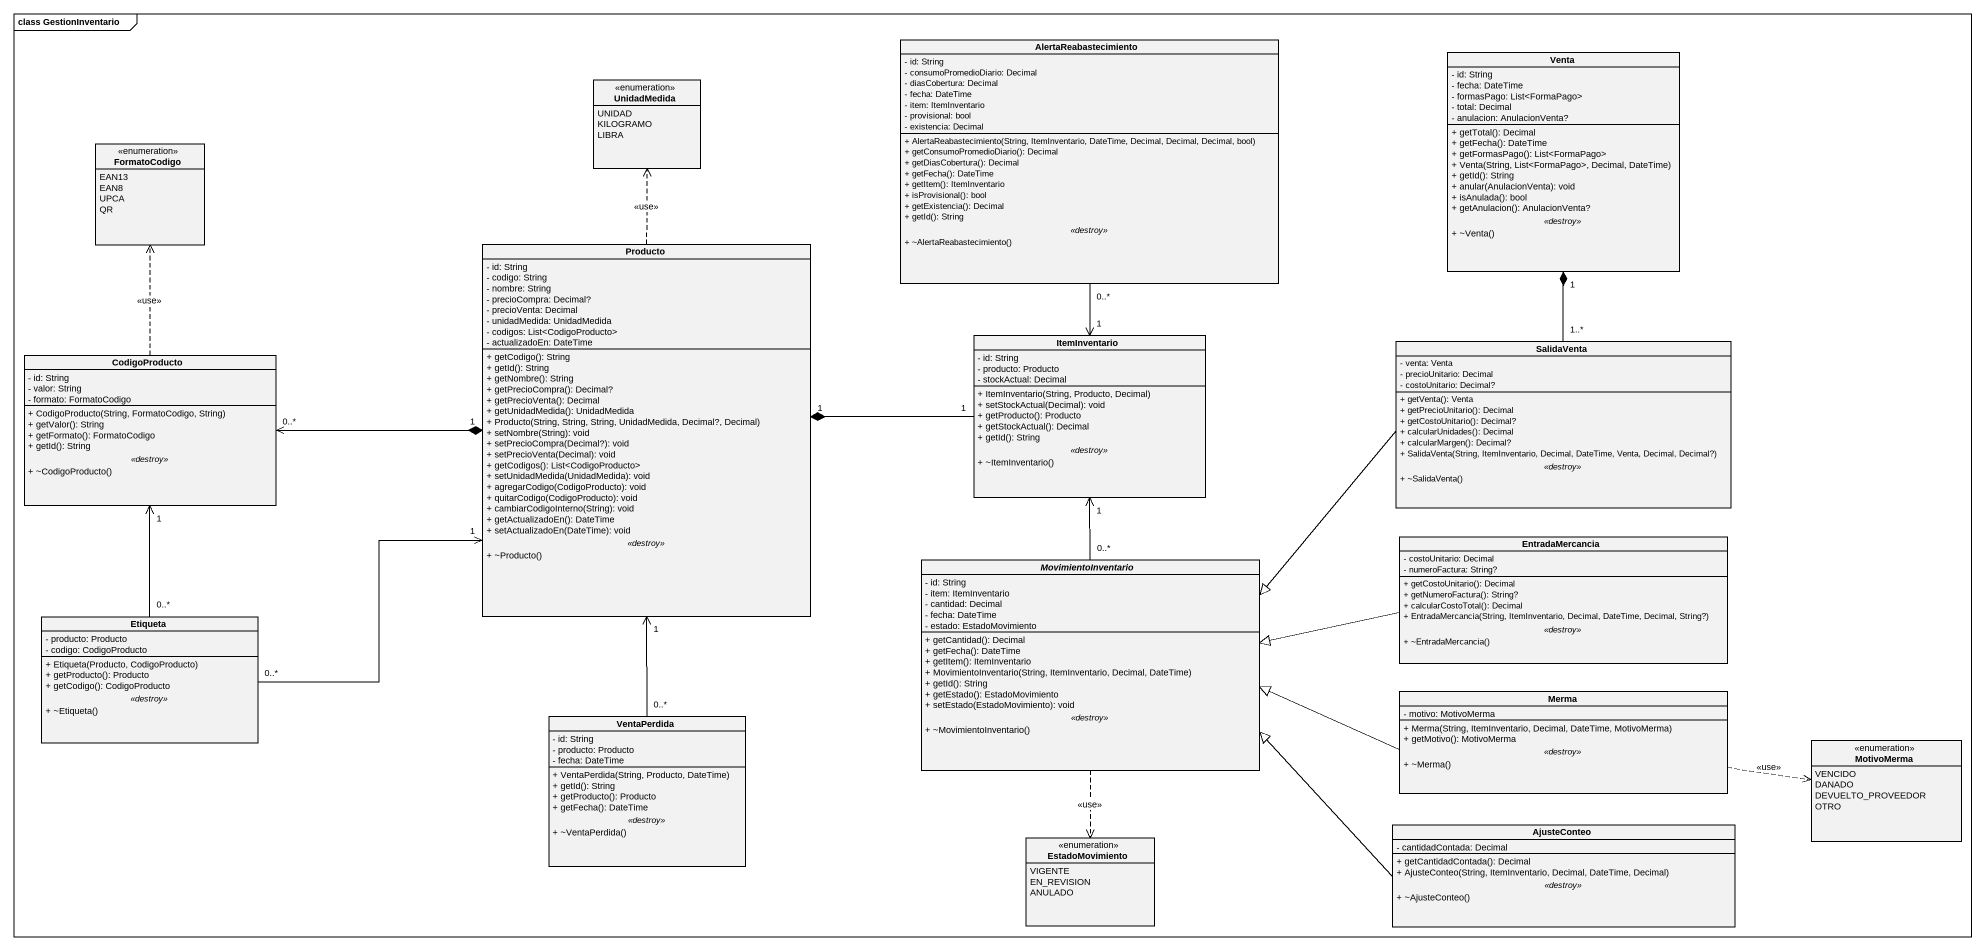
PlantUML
@startuml
mainframe class GestionInventario
hide circle
hide empty members
skinparam classAttributeIconSize 0
class AlertaReabastecimiento {
  - id: String
  - consumoPromedioDiario: Decimal
  - diasCobertura: Decimal
  - fecha: DateTime
  - item: ItemInventario
  - provisional: bool
  - existencia: Decimal
  --
  + AlertaReabastecimiento(String, ItemInventario, DateTime, Decimal, Decimal, Decimal, bool)
  + getConsumoPromedioDiario(): Decimal
  + getDiasCobertura(): Decimal
  + getFecha(): DateTime
  + getItem(): ItemInventario
  + isProvisional(): bool
  + getExistencia(): Decimal
  + getId(): String
  .. <<destroy>> ..
  + ~AlertaReabastecimiento()
}
class Venta {
  - id: String
  - fecha: DateTime
  - formasPago: List<FormaPago>
  - total: Decimal
  - anulacion: AnulacionVenta?
  --
  + getTotal(): Decimal
  + getFecha(): DateTime
  + getFormasPago(): List<FormaPago>
  + Venta(String, List<FormaPago>, Decimal, DateTime)
  + getId(): String
  + anular(AnulacionVenta): void
  + isAnulada(): bool
  + getAnulacion(): AnulacionVenta?
  .. <<destroy>> ..
  + ~Venta()
}
enum UnidadMedida {
  UNIDAD
  KILOGRAMO
  LIBRA
}
enum FormatoCodigo {
  EAN13
  EAN8
  UPCA
  QR
}
class Producto {
  - id: String
  - codigo: String
  - nombre: String
  - precioCompra: Decimal?
  - precioVenta: Decimal
  - unidadMedida: UnidadMedida
  - codigos: List<CodigoProducto>
  - actualizadoEn: DateTime
  --
  + getCodigo(): String
  + getId(): String
  + getNombre(): String
  + getPrecioCompra(): Decimal?
  + getPrecioVenta(): Decimal
  + getUnidadMedida(): UnidadMedida
  + Producto(String, String, String, UnidadMedida, Decimal?, Decimal)
  + setNombre(String): void
  + setPrecioCompra(Decimal?): void
  + setPrecioVenta(Decimal): void
  + getCodigos(): List<CodigoProducto>
  + setUnidadMedida(UnidadMedida): void
  + agregarCodigo(CodigoProducto): void
  + quitarCodigo(CodigoProducto): void
  + cambiarCodigoInterno(String): void
  + getActualizadoEn(): DateTime
  + setActualizadoEn(DateTime): void
  .. <<destroy>> ..
  + ~Producto()
}
class CodigoProducto {
  - id: String
  - valor: String
  - formato: FormatoCodigo
  --
  + CodigoProducto(String, FormatoCodigo, String)
  + getValor(): String
  + getFormato(): FormatoCodigo
  + getId(): String
  .. <<destroy>> ..
  + ~CodigoProducto()
}
class ItemInventario {
  - id: String
  - producto: Producto
  - stockActual: Decimal
  --
  + ItemInventario(String, Producto, Decimal)
  + setStockActual(Decimal): void
  + getProducto(): Producto
  + getStockActual(): Decimal
  + getId(): String
  .. <<destroy>> ..
  + ~ItemInventario()
}
class SalidaVenta {
  - venta: Venta
  - precioUnitario: Decimal
  - costoUnitario: Decimal?
  --
  + getVenta(): Venta
  + getPrecioUnitario(): Decimal
  + getCostoUnitario(): Decimal?
  + calcularUnidades(): Decimal
  + calcularMargen(): Decimal?
  + SalidaVenta(String, ItemInventario, Decimal, DateTime, Venta, Decimal, Decimal?)
  .. <<destroy>> ..
  + ~SalidaVenta()
}
class EntradaMercancia {
  - costoUnitario: Decimal
  - numeroFactura: String?
  --
  + getCostoUnitario(): Decimal
  + getNumeroFactura(): String?
  + calcularCostoTotal(): Decimal
  + EntradaMercancia(String, ItemInventario, Decimal, DateTime, Decimal, String?)
  .. <<destroy>> ..
  + ~EntradaMercancia()
}
abstract class MovimientoInventario {
  - id: String
  - item: ItemInventario
  - cantidad: Decimal
  - fecha: DateTime
  - estado: EstadoMovimiento
  --
  + getCantidad(): Decimal
  + getFecha(): DateTime
  + getItem(): ItemInventario
  + MovimientoInventario(String, ItemInventario, Decimal, DateTime)
  + getId(): String
  + getEstado(): EstadoMovimiento
  + setEstado(EstadoMovimiento): void
  .. <<destroy>> ..
  + ~MovimientoInventario()
}
class Etiqueta {
  - producto: Producto
  - codigo: CodigoProducto
  --
  + Etiqueta(Producto, CodigoProducto)
  + getProducto(): Producto
  + getCodigo(): CodigoProducto
  .. <<destroy>> ..
  + ~Etiqueta()
}
class Merma {
  - motivo: MotivoMerma
  --
  + Merma(String, ItemInventario, Decimal, DateTime, MotivoMerma)
  + getMotivo(): MotivoMerma
  .. <<destroy>> ..
  + ~Merma()
}
class VentaPerdida {
  - id: String
  - producto: Producto
  - fecha: DateTime
  --
  + VentaPerdida(String, Producto, DateTime)
  + getId(): String
  + getProducto(): Producto
  + getFecha(): DateTime
  .. <<destroy>> ..
  + ~VentaPerdida()
}
enum MotivoMerma {
  VENCIDO
  DANADO
  DEVUELTO_PROVEEDOR
  OTRO
}
class AjusteConteo {
  - cantidadContada: Decimal
  --
  + getCantidadContada(): Decimal
  + AjusteConteo(String, ItemInventario, Decimal, DateTime, Decimal)
  .. <<destroy>> ..
  + ~AjusteConteo()
}
enum EstadoMovimiento {
  VIGENTE
  EN_REVISION
  ANULADO
}
AlertaReabastecimiento "0..*" --> "1" ItemInventario
Producto .up.> UnidadMedida : <<use>>
CodigoProducto .up.> FormatoCodigo : <<use>>
CodigoProducto "0..*" <-right-* "1" Producto
ItemInventario "1" -left-* "1" Producto
SalidaVenta "1..*" -up-* "1" Venta
SalidaVenta -left-|> MovimientoInventario
EntradaMercancia -left-|> MovimientoInventario
MovimientoInventario "0..*" -up-> "1" ItemInventario
MovimientoInventario ..> EstadoMovimiento : <<use>>
Etiqueta "0..*" -right-> "1" Producto
Etiqueta "0..*" -up-> "1" CodigoProducto
Merma -left-|> MovimientoInventario
Merma .right.> MotivoMerma : <<use>>
VentaPerdida "0..*" -up-> "1" Producto
AjusteConteo -left-|> MovimientoInventario
@enduml
